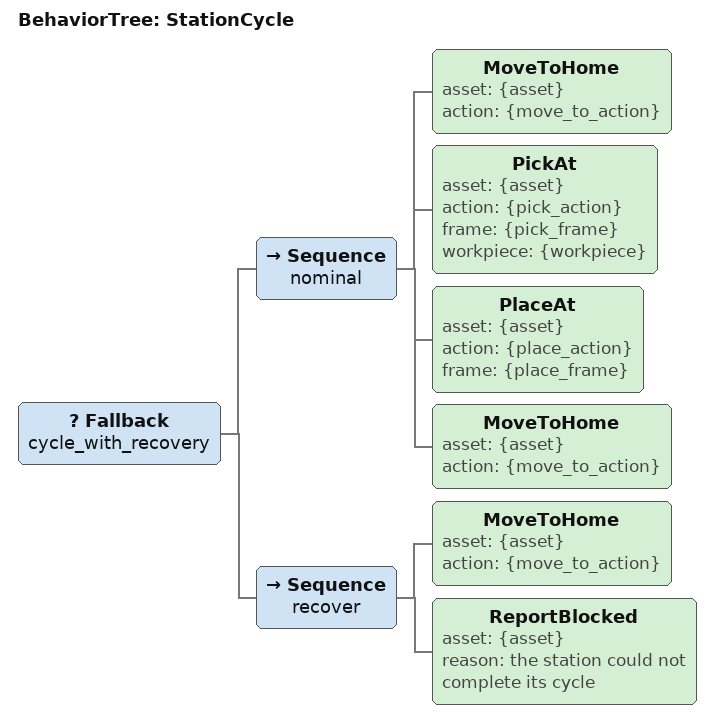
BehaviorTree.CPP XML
<?xml version="1.0"?>
<root BTCPP_format="4" main_tree_to_execute="StationCycle">

  <BehaviorTree ID="StationCycle">
    <Fallback name="cycle_with_recovery">

      <Sequence name="nominal">
        <MoveToHome asset="{asset}" action="{move_to_action}" />
        <PickAt     asset="{asset}" action="{pick_action}"  frame="{pick_frame}"
                    workpiece="{workpiece}" />
        <PlaceAt    asset="{asset}" action="{place_action}" frame="{place_frame}" />
        <MoveToHome asset="{asset}" action="{move_to_action}" />
      </Sequence>

      <!-- Returning home first is deliberate: a station that failed mid-cycle
           may have left the arm somewhere the next attempt would collide with. -->
      <Sequence name="recover">
        <MoveToHome    asset="{asset}" action="{move_to_action}" />
        <ReportBlocked asset="{asset}" reason="the station could not complete its cycle" />
      </Sequence>

    </Fallback>
  </BehaviorTree>
</root>
